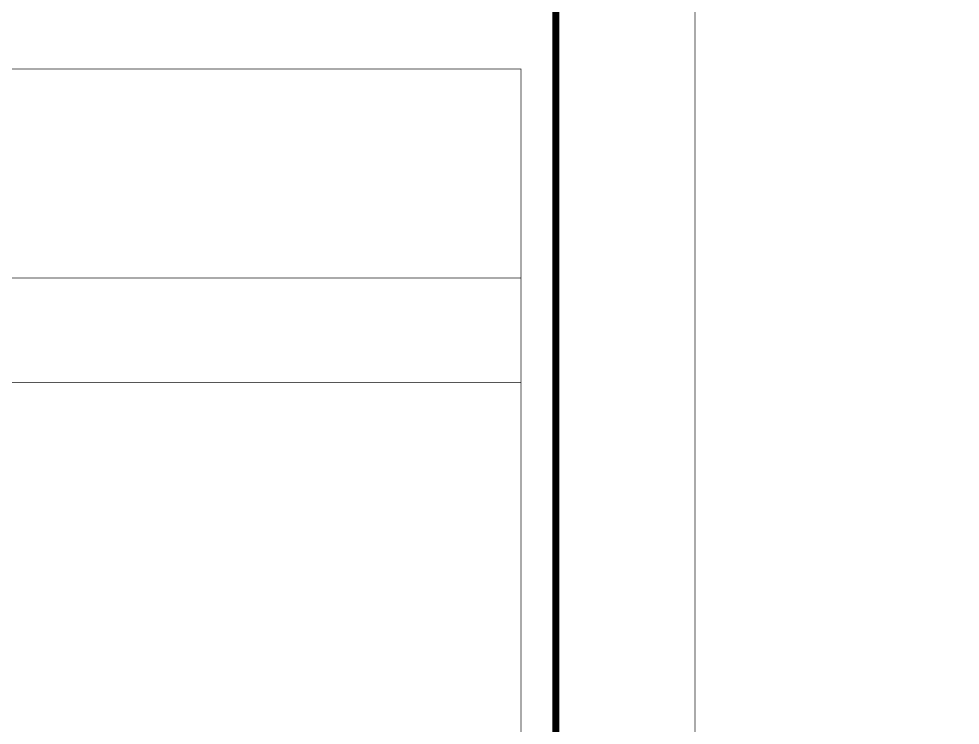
# Model space of a CAD drawing. Extents: x -26219 to 315419, y -160410 to -120810.
# Drawn here: x 270939 to 274320, y -152993 to -150458 of the extents above; entities that cross this region are included whole.
import ezdxf
from ezdxf.xclip import XClip

# ---------------------------------------------------------------- set-up
doc = ezdxf.new("R2010")
doc.units = 0
doc.header["$LTSCALE"] = 1000
doc.header["$MEASUREMENT"] = 0
doc.header["$XCLIPFRAME"] = 0
doc.linetypes.add('104-14# 核心筒$2$DOTE', pattern=[2.42, 2, -0.2, 0.02, -0.2])
doc.layers.add('104-14# 核心筒$2$A_AXIS-轴线', color=36, linetype='104-14# 核心筒$2$DOTE')

# ---------------------------------------------------------------- blocks, each defined once
blk = doc.blocks.new('图框-A1')
at = {"const_width": 0.05}
blk.add_lwpolyline([(0, 0), (841, 0), (841, 594), (0, 594)], close=True, dxfattribs=at)
blk = doc.blocks.new('图签信息')
at = {"const_width": 0.5}
blk.add_lwpolyline([(-65, 0), (0, 0), (0, 500.5), (-65, 500.5)], close=True, dxfattribs=at)
at = {"const_width": 0.05}
for points in [[(-62.5, 98.5), (-2.5, 98.5), (-2.5, 10), (-62.5, 10), (-62.5, 98.5)], [(-62.5, 83.5), (-2.5, 83.5)], [(-62.5, 76), (-2.5, 76)]]:
    blk.add_lwpolyline(points, dxfattribs=at)
blk = doc.blocks.new('图签-A1')
at = {"color": 2}
blk.add_blockref('图签信息', (0, 0), dxfattribs=at)
blk = doc.blocks.new('104-14# 核心筒')
at = {"layer": '104-14# 核心筒$2$A_AXIS-轴线'}
blk.add_line((-24839, 7700), (120259.9, 7700), dxfattribs=at)

msp = doc.modelspace()

# ---------------------------------------------------------------- block references
at = {"xscale": 50, "yscale": 50, "zscale": 50}
for name, p in [('图框-A1', (231317.6, -156062.5)), ('图框-A1', (273367.6, -156062.5)), ('图签-A1', (272867.6, -155562.5))]:
    msp.add_blockref(name, p, dxfattribs=at)
ref = msp.add_blockref('104-14# 核心筒', (201591, -159600))
XClip(ref).set_block_clipping_path([(32000, 6700), (42400, 18198.7390783391)])

doc.saveas('drawing.dxf')
